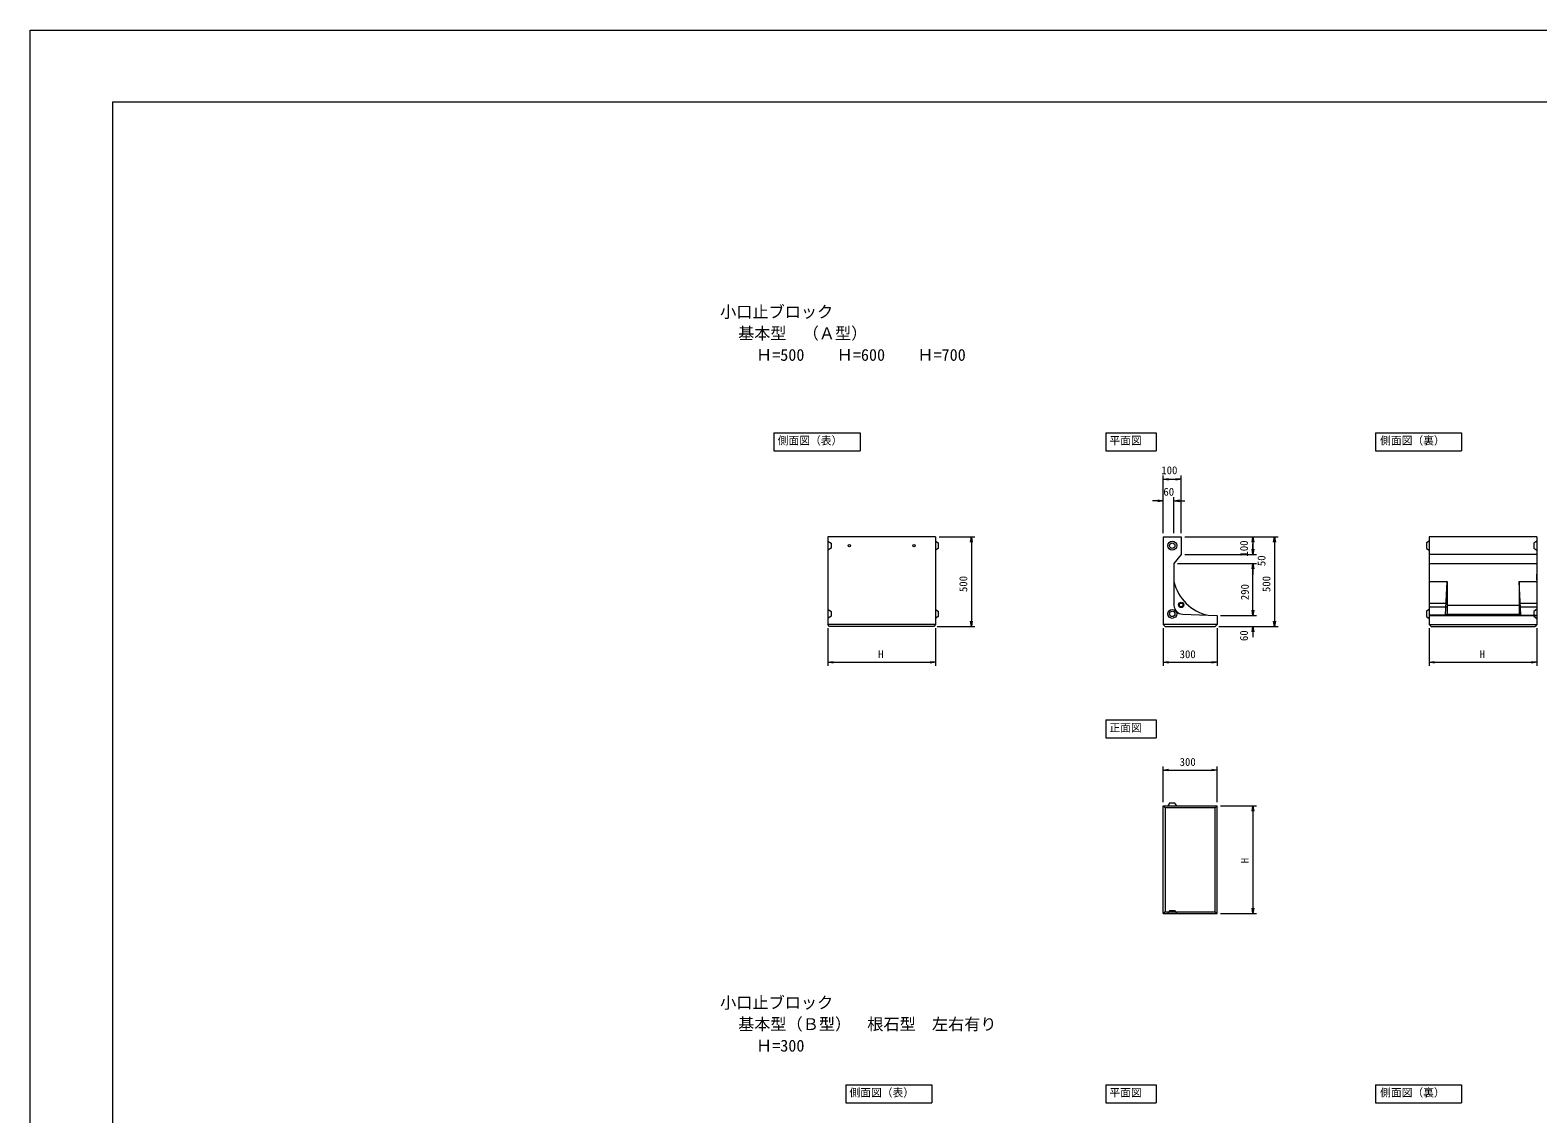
# Model space of a CAD drawing. Units: millimetres, scale not verified. Extents: x 0 to 84100, y 0 to 59400.
# Drawn here: x 0 to 42007, y 29212 to 59400 of the extents above; entities that cross this region are included whole.
import ezdxf
from ezdxf.enums import TextEntityAlignment as Align

# ---------------------------------------------------------------- set-up
doc = ezdxf.new("R2010")
doc.units = ezdxf.units.MM
doc.header["$LTSCALE"] = 100
for name, color, linetype, lineweight in [('D-STR-DIM（寸法）', 7, 'Continuous', 18), ('D-STR（構造物外形線）', 1, 'Continuous', 18), ('D-TTL(外枠）', 2, 'Continuous', 18), ('DEFPOINTS_2', 8, 'Continuous', 18)]:
    doc.layers.add(name, color=color, linetype=linetype, lineweight=lineweight)
doc.layers.add('D-TTL-TXT（文字）', color=7, linetype='Continuous')
doc.styles.add('ＭＳ ゴシック', font='')
doc.styles.get('ＭＳ ゴシック').set_extended_font_data('MS Gothic')

msp = doc.modelspace()

# ---------------------------------------------------------------- linework, layer by layer
at = {"layer": 'D-STR-DIM（寸法）'}
for p, q in [((20724.9, 48180.9), (23124.9, 48180.9)), ((20724.9, 48180.9), (20724.9, 47680.9)), ((23124.9, 48180.9), (23124.9, 47680.9)), ((29974.9, 48180.9), (31374.9, 48180.9)), ((29974.9, 48180.9), (29974.9, 47680.9)), ((31374.9, 48180.9), (31374.9, 47680.9)), ((37482.3, 48180.9), (37482.3, 47680.9)), ((37482.3, 48180.9), (39882.3, 48180.9)), ((39882.3, 48180.9), (39882.3, 47680.9)), ((20724.9, 47680.9), (23124.9, 47680.9)), ((29974.9, 47680.9), (31374.9, 47680.9)), ((37482.3, 47680.9), (39882.3, 47680.9)), ((31569.8, 45390), (31569.8, 46990)), ((31569.8, 46890), (31719.8, 46915)), ((31719.8, 46865), (31569.8, 46890)), ((31569.8, 46890), (31719.8, 46890)), ((31719.8, 46890), (31919.8, 46890)), ((31919.8, 46915), (32069.8, 46890)), ((32069.8, 46890), (31919.8, 46865)), ((32069.8, 46890), (31919.8, 46890)), ((32069.8, 45390), (32069.8, 46990)), ((31419.8, 46290), (31269.8, 46290)), ((31419.8, 46315), (31569.8, 46290)), ((31569.8, 46290), (31419.8, 46265)), ((31569.8, 46290), (31419.8, 46290)), ((31569.8, 45390), (31569.8, 46390)), ((31869.8, 45390), (31869.8, 46390)), ((31869.8, 46290), (32019.8, 46315)), ((32019.8, 46265), (31869.8, 46290)), ((31869.8, 46290), (32019.8, 46290)), ((32019.8, 46290), (32169.8, 46290)), ((25324.9, 45290), (26324.9, 45290)), ((26199.9, 45140), (26224.9, 45290)), ((26224.9, 45290), (26249.9, 45140)), ((26224.9, 45290), (26224.9, 45140)), ((26224.9, 45140), (26224.9, 42940)), ((32169.8, 45290), (34169.8, 45290)), ((32169.8, 45290), (34769.8, 45290)), ((34044.8, 45140), (34069.8, 45290)), ((34069.8, 45290), (34094.8, 45140)), ((34069.8, 45290), (34069.8, 45140)), ((34069.8, 45140), (34069.8, 44940)), ((34069.8, 44940), (34069.8, 45090)), ((34644.8, 45140), (34669.8, 45290)), ((34669.8, 45290), (34694.8, 45140)), ((34669.8, 45290), (34669.8, 45140)), ((34669.8, 45140), (34669.8, 42940)), ((31969.8, 44540), (34169.8, 44540)), ((31969.8, 44540), (34169.8, 44540)), ((32169.8, 44790), (34169.8, 44790)), ((32169.8, 44790), (34169.8, 44790)), ((34069.8, 44790), (34044.8, 44940)), ((34069.8, 44790), (34044.8, 44940)), ((34044.8, 44390), (34069.8, 44540)), ((34044.8, 44390), (34069.8, 44540)), ((34094.8, 44940), (34069.8, 44790)), ((34069.8, 44790), (34069.8, 44940)), ((34094.8, 44940), (34069.8, 44790)), ((34069.8, 44790), (34069.8, 44940)), ((34069.8, 44540), (34094.8, 44390)), ((34069.8, 44540), (34069.8, 44390)), ((34069.8, 44540), (34094.8, 44390)), ((34069.8, 44540), (34069.8, 44390)), ((34069.8, 43240), (34069.8, 44390)), ((34069.8, 44390), (34069.8, 44240)), ((34069.8, 43240), (34069.8, 43390)), ((26224.9, 42790), (26199.9, 42940)), ((26249.9, 42940), (26224.9, 42790)), ((26224.9, 42790), (26224.9, 42940)), ((33169.8, 43090), (34169.8, 43090)), ((33169.8, 43090), (34169.8, 43090)), ((34069.8, 43090), (34044.8, 43240)), ((34069.8, 43090), (34044.8, 43240)), ((34094.8, 43240), (34069.8, 43090)), ((34069.8, 43090), (34069.8, 43240)), ((34094.8, 43240), (34069.8, 43090)), ((34069.8, 43090), (34069.8, 43240)), ((34669.8, 42790), (34644.8, 42940)), ((34694.8, 42940), (34669.8, 42790)), ((34669.8, 42790), (34669.8, 42940)), ((22224.9, 42740), (22224.9, 41690)), ((25224.9, 42740), (25224.9, 41690)), ((25274.9, 42790), (26324.9, 42790)), ((31569.8, 42740), (31569.8, 41690)), ((33069.8, 42740), (33069.8, 41690)), ((33119.8, 42790), (34169.8, 42790)), ((33119.8, 42790), (34769.8, 42790)), ((34044.8, 42640), (34069.8, 42790)), ((34069.8, 42790), (34094.8, 42640)), ((34069.8, 42790), (34069.8, 42640)), ((34069.8, 42640), (34069.8, 42490)), ((38982.3, 42740), (38982.3, 41690)), ((41982.3, 42740), (41982.3, 41690)), ((22224.9, 41790), (22374.9, 41815)), ((22374.9, 41765), (22224.9, 41790)), ((22224.9, 41790), (22374.9, 41790)), ((22374.9, 41790), (25074.9, 41790)), ((25074.9, 41815), (25224.9, 41790)), ((25224.9, 41790), (25074.9, 41765)), ((25224.9, 41790), (25074.9, 41790)), ((31569.8, 41790), (31719.8, 41815)), ((31719.8, 41765), (31569.8, 41790)), ((31569.8, 41790), (31719.8, 41790)), ((31719.8, 41790), (32919.8, 41790)), ((32919.8, 41815), (33069.8, 41790)), ((33069.8, 41790), (32919.8, 41765)), ((33069.8, 41790), (32919.8, 41790)), ((38982.3, 41790), (39132.3, 41815)), ((39132.3, 41765), (38982.3, 41790)), ((38982.3, 41790), (39132.3, 41790)), ((39132.3, 41790), (41832.3, 41790)), ((41832.3, 41815), (41982.3, 41790)), ((41982.3, 41790), (41832.3, 41765)), ((41982.3, 41790), (41832.3, 41790)), ((29974.9, 40190.7), (29974.9, 39690.7)), ((29974.9, 40190.7), (31374.9, 40190.7)), ((31374.9, 40190.7), (31374.9, 39690.7)), ((29974.9, 39690.7), (31374.9, 39690.7)), ((31569.8, 37890), (31569.8, 38890)), ((31569.8, 38790), (31719.8, 38815)), ((31719.8, 38765), (31569.8, 38790)), ((31569.8, 38790), (31719.8, 38790)), ((31719.8, 38790), (32919.8, 38790)), ((32919.8, 38815), (33069.8, 38790)), ((33069.8, 38790), (32919.8, 38765)), ((33069.8, 38790), (32919.8, 38790)), ((33069.8, 37890), (33069.8, 38890)), ((33169.8, 37790), (34169.8, 37790)), ((34044.8, 37640), (34069.8, 37790)), ((34069.8, 37790), (34094.8, 37640)), ((34069.8, 37790), (34069.8, 37640)), ((34069.8, 37640), (34069.8, 34940)), ((34069.8, 34790), (34044.8, 34940)), ((34094.8, 34940), (34069.8, 34790)), ((34069.8, 34790), (34069.8, 34940)), ((33169.8, 34790), (34169.8, 34790)), ((22724.9, 30017.6), (25124.9, 30017.6)), ((22724.9, 30017.6), (22724.9, 29517.6)), ((25124.9, 30017.6), (25124.9, 29517.6)), ((29974.9, 30017.6), (31374.9, 30017.6)), ((29974.9, 30017.6), (29974.9, 29517.6)), ((31374.9, 30017.6), (31374.9, 29517.6)), ((37482.3, 30017.6), (39882.3, 30017.6)), ((37482.3, 30017.6), (37482.3, 29517.6)), ((39882.3, 30017.6), (39882.3, 29517.6)), ((22724.9, 29517.6), (25124.9, 29517.6)), ((29974.9, 29517.6), (31374.9, 29517.6)), ((37482.3, 29517.6), (39882.3, 29517.6))]:
    msp.add_line(p, q, dxfattribs=at)
at = {"layer": 'D-STR（構造物外形線）'}
for p, q in [((22224.9, 45290), (22224.9, 42840)), ((25224.9, 45290), (22224.9, 45290)), ((22224.9, 45167.5), (22314.9, 45107.5)), ((22314.9, 44972.5), (22224.9, 44912.5)), ((22314.9, 45107.5), (22314.9, 44972.5)), ((25224.9, 45290), (25224.9, 42840)), ((25224.9, 45290), (25224.9, 42890)), ((25224.9, 45165), (25299.9, 45115)), ((25299.9, 44965), (25224.9, 44915)), ((25299.9, 45115), (25299.9, 44965)), ((31569.8, 45290), (32069.8, 45290)), ((31569.8, 45290), (31569.8, 42840)), ((32069.8, 45290), (32069.8, 44790)), ((32069.8, 45290), (32069.8, 44790)), ((38982.3, 45165), (38907.3, 45115)), ((38907.3, 45115), (38907.3, 44965)), ((38907.3, 44965), (38982.3, 44915)), ((38982.3, 45290), (38982.3, 42840)), ((41982.3, 45290), (38982.3, 45290)), ((41982.3, 45167.5), (41892.3, 45107.5)), ((41892.3, 45107.5), (41892.3, 44972.5)), ((41892.3, 44972.5), (41982.3, 44912.5)), ((41982.3, 45290), (41982.3, 42840)), ((32069.8, 44790), (31869.8, 44540)), ((31869.8, 44540), (31869.8, 44040)), ((41982.3, 44790), (38982.3, 44790)), ((38982.3, 44540), (41982.3, 44540)), ((41982.3, 44090), (41982.3, 44244.9)), ((31869.8, 44040), (31869.8, 43379.8)), ((38982.3, 44040), (39482.3, 44040)), ((39432.3, 43100.4), (39482.3, 44040)), ((39482.3, 44040), (39482.3, 43379.8)), ((41482.3, 44040), (41482.3, 43379.8)), ((41482.3, 44040), (41982.3, 44040)), ((41532.3, 43100.4), (41482.3, 44040)), ((38982.3, 43440), (39482.3, 43440)), ((38982.3, 43340), (39482.3, 43340)), ((39481.2, 43269.1), (39480.4, 43236.2)), ((39481.8, 43304.5), (39481.2, 43269.1)), ((39482.2, 43341.7), (39481.8, 43304.5)), ((39482.3, 43379.8), (39482.2, 43341.7)), ((39482.3, 43379.8), (41482.3, 43379.8)), ((41482.3, 43440), (41982.3, 43440)), ((41482.3, 43379.8), (41482.5, 43341.7)), ((41482.3, 43340), (41982.3, 43340)), ((41482.5, 43341.7), (41482.8, 43304.5)), ((41482.8, 43304.5), (41483.4, 43269.1)), ((41483.4, 43269.1), (41484.2, 43236.2)), ((22224.9, 43267.5), (22314.9, 43207.5)), ((22314.9, 43072.5), (22224.9, 43012.5)), ((22314.9, 43207.5), (22314.9, 43072.5)), ((25224.9, 43265), (25299.9, 43215)), ((25299.9, 43065), (25224.9, 43015)), ((25299.9, 43215), (25299.9, 43065)), ((32109.3, 43130), (32819.8, 43100.4)), ((32819.8, 43100.4), (33069.8, 43090)), ((33069.8, 43090), (33069.8, 42840)), ((38982.3, 43265), (38907.3, 43215)), ((38907.3, 43215), (38907.3, 43065)), ((38907.3, 43065), (38982.3, 43015)), ((39432.3, 43100.4), (38982.3, 43100.4)), ((38982.3, 43090), (41982.3, 43090)), ((39432.3, 43100.4), (39472.3, 43130)), ((39473.9, 43134.5), (39472.3, 43130)), ((39472.3, 43130), (41492.3, 43130)), ((39475.4, 43144.7), (39473.9, 43134.5)), ((39476.9, 43160.4), (39475.4, 43144.7)), ((39478.2, 43181.3), (39476.9, 43160.4)), ((39479.4, 43206.7), (39478.2, 43181.3)), ((39480.4, 43236.2), (39479.4, 43206.7)), ((41484.2, 43236.2), (41485.2, 43206.7)), ((41485.2, 43206.7), (41486.4, 43181.3)), ((41486.4, 43181.3), (41487.7, 43160.4)), ((41487.7, 43160.4), (41489.2, 43144.7)), ((41489.2, 43144.7), (41490.7, 43134.5)), ((41490.7, 43134.5), (41492.3, 43130)), ((41532.3, 43100.4), (41492.3, 43130)), ((41532.3, 43100.4), (41982.3, 43100.4)), ((41982.3, 43267.5), (41892.3, 43207.5)), ((41892.3, 43207.5), (41892.3, 43072.5)), ((41892.3, 43072.5), (41982.3, 43012.5)), ((25224.9, 42840), (22224.9, 42840)), ((22274.9, 42790), (22224.9, 42840)), ((25174.9, 42790), (22274.9, 42790)), ((25224.9, 42840), (25174.9, 42790)), ((33069.8, 42840), (31569.8, 42840)), ((31569.8, 42840), (31619.8, 42790)), ((31619.8, 42790), (33019.8, 42790)), ((33019.8, 42790), (33069.8, 42840)), ((38982.3, 42840), (41982.3, 42840)), ((38982.3, 42840), (39032.3, 42790)), ((39032.3, 42790), (41932.3, 42790)), ((41982.3, 42840), (41932.3, 42790)), ((31744.8, 37865), (31694.8, 37790)), ((31894.8, 37865), (31744.8, 37865)), ((31944.8, 37790), (31894.8, 37865)), ((31569.8, 37790), (33069.8, 37790)), ((31569.8, 34790), (31569.8, 37790)), ((31569.8, 37790), (31619.8, 37740)), ((33019.8, 37740), (31619.8, 37740)), ((31619.8, 37740), (31619.8, 34840)), ((33069.8, 37790), (33019.8, 37740)), ((33019.8, 34840), (33019.8, 37740)), ((33069.8, 34790), (33069.8, 37790)), ((31752.3, 34880), (31692.3, 34790)), ((31752.3, 34880), (31887.3, 34880)), ((31887.3, 34880), (31947.3, 34790)), ((31619.8, 34840), (31569.8, 34790)), ((31569.8, 34790), (33069.8, 34790)), ((31619.8, 34840), (33019.8, 34840)), ((33019.8, 34840), (33069.8, 34790))]:
    msp.add_line(p, q, dxfattribs=at)
for centre, radius in [((22824.9, 45040), 30), ((24624.9, 45040), 30), ((31819.8, 45040), 125), ((31819.8, 45040), 75), ((32069.8, 43390), 75), ((32069.8, 43390), 50), ((31819.8, 43140), 125), ((31819.8, 43140), 75)]:
    msp.add_circle(centre, radius, dxfattribs=at)
for centre, radius, start, end in [((33087.7, 44321.4), 1250, 193.00835, 257.62334), ((32119.8, 43379.8), 250, 180, 267.61404)]:
    msp.add_arc(centre, radius, start, end, dxfattribs=at)
at = {"layer": 'D-TTL(外枠）'}
for p, q in [((2300, 57400), (81800, 57400)), ((2300, 2000), (2300, 57400))]:
    msp.add_line(p, q, dxfattribs=at)
at = {"layer": 'DEFPOINTS_2'}
for p, q in [((0, 59400), (84100, 59400)), ((0, 0), (0, 59400))]:
    msp.add_line(p, q, dxfattribs=at)

# ---------------------------------------------------------------- texts
at = {"layer": 'D-STR-DIM（寸法）', "style": 'ＭＳ ゴシック'}
for s, p in [('100', (31515.9, 46965)), ('60', (31574.3, 46365)), ('H', (23628.2, 41840)), ('300', (32026.6, 41840)), ('H', (40385.6, 41840)), ('300', (32026.6, 38840))]:
    msp.add_text(s, height=219.9, dxfattribs=at).set_placement(p, align=Align.BOTTOM_LEFT)
for s, p in [('100', (33994.8, 44736.2)), ('50', (34484.1, 44469.3)), ('500', (26174.9, 43746.8)), ('500', (34619.8, 43746.8)), ('290', (34019.8, 43521.1)), ('60', (33994.8, 42381.9)), ('H', (34019.8, 36193.3))]:
    msp.add_text(s, height=219.9, rotation=90, dxfattribs=at).set_placement(p, align=Align.BOTTOM_LEFT)
at = {"layer": 'D-TTL-TXT（文字）', "style": 'ＭＳ ゴシック'}
for s, height, p in [('小口止ブロック', 329.9, (19224.9, 51290)), ('基本型\u3000（Ａ型）', 329.9, (19724.9, 50690)), ('Ｈ=500\u3000\u3000Ｈ=600\u3000\u3000Ｈ=700', 329.9, (20224.9, 50090)), ('側面図（表）', 219.9, (20828.2, 47790)), ('平面図', 219.9, (30069.8, 47790)), ('側面図（裏）', 219.9, (37612.8, 47790)), ('正面図', 219.9, (30069.8, 39790)), ('小口止ブロック', 329.9, (19224.9, 32047.3)), ('基本型（Ｂ型）\u3000根石型\u3000左右有り', 329.9, (19724.9, 31447.3)), ('Ｈ=300', 329.9, (20224.9, 30847.3)), ('側面図（表）', 219.9, (22828.2, 29626.7)), ('平面図', 219.9, (30069.8, 29626.7)), ('側面図（裏）', 219.9, (37612.8, 29626.7))]:
    msp.add_text(s, height=height, dxfattribs=at).set_placement(p, align=Align.BOTTOM_LEFT)

doc.saveas('drawing.dxf')
